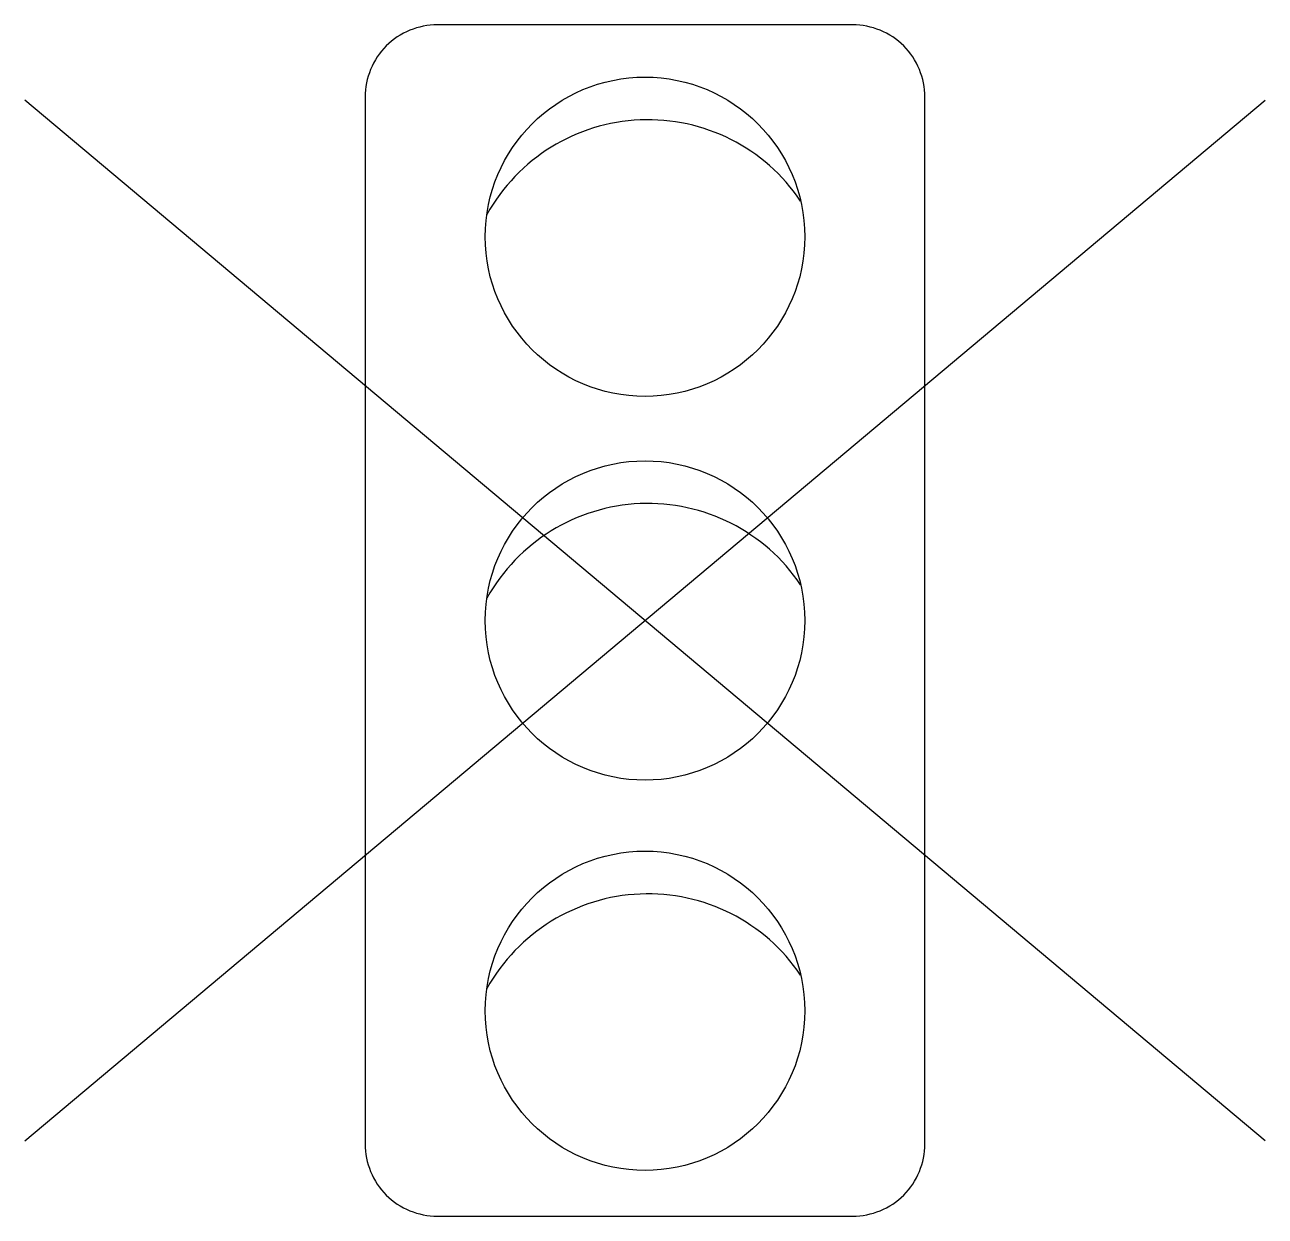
# Model space of a CAD drawing. Extents: x -0.64 to 0.64, y -0.62 to 0.62.
import ezdxf

# ---------------------------------------------------------------- set-up
doc = ezdxf.new("R2010")
doc.units = 0
doc.header["$LTSCALE"] = 0.2

msp = doc.modelspace()

# ---------------------------------------------------------------- linework, layer by layer
at = {"color": 0}
for p, q in [((-0.6442, -0.5406), (0.6442, 0.5406)), ((0.6442, -0.5406), (-0.6442, 0.5406))]:
    msp.add_line(p, q, dxfattribs=at)
at = {"color": 0, "flags": 128}
msp.add_lwpolyline([(-0.2157, -0.6189), (0.2157, -0.6189, 0.414214), (0.2907, -0.5439), (0.2907, 0.5439, 0.414214), (0.2157, 0.6189), (-0.2157, 0.6189, 0.414214), (-0.2907, 0.5439), (-0.2907, -0.5439, 0.414214)], format="xyb", close=True, dxfattribs=at)
at = {"color": 0}
for centre in [(0, 0.3987), (0, 0), (0, -0.4055)]:
    msp.add_circle(centre, 0.1659, dxfattribs=at)
for centre in [(0.003, 0.329), (0.003, -0.0697), (0.003, -0.4753)]:
    msp.add_arc(centre, 0.1913, 33.9504, 150.9239, dxfattribs=at)

doc.saveas('drawing.dxf')
